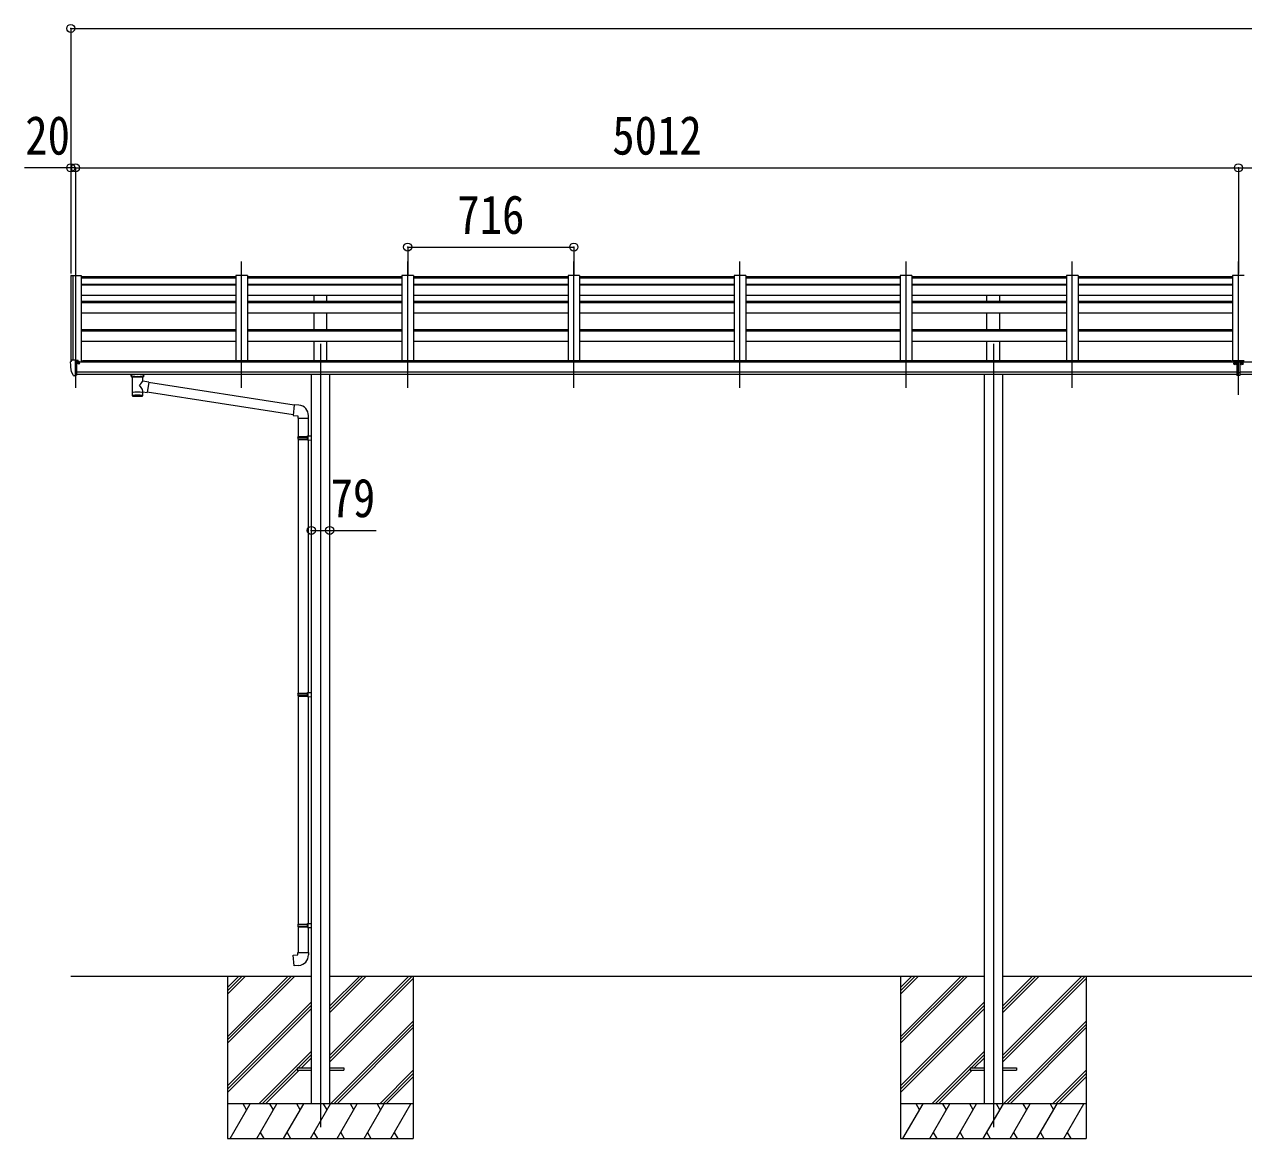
# Model space of a CAD drawing. Units: millimetres at full size. Extents: x -9783 to 9892, y -6828 to 6752.
# Drawn here: x -33 to 5221, y -4228 to 574 of the extents above; entities that cross this region are included whole.
import ezdxf
from ezdxf.enums import TextEntityAlignment as Align

# ---------------------------------------------------------------- set-up
doc = ezdxf.new("R2010")
doc.units = ezdxf.units.MM
doc.header["$LTSCALE"] = 35
doc.header["$PDMODE"] = 32
doc.header["$PDSIZE"] = 35
for name, color, linetype, lineweight in [('0-0_0', 7, 'Continuous', 9), ('0-1_本体', 4, 'Continuous', 9), ('0-2_部品', 7, 'Continuous', 9), ('0-8_PARTS2', 2, 'Continuous', 9), ('0-A_寸法', 6, 'Continuous', 9)]:
    doc.layers.add(name, color=color, linetype=linetype, lineweight=lineweight)
doc.styles.add('ＭＳ ゴシック', font='')
doc.styles.get('ＭＳ ゴシック').set_extended_font_data('MS Gothic')

msp = doc.modelspace()

# ---------------------------------------------------------------- linework, layer by layer
at = {"layer": '0-0_0'}
for p, q in [((166.76, -3528.41), (1203.26, -3528.41)), ((842.76, -3528.41), (842.76, -4228.41)), ((842.76, -3789.14), (1103.49, -3528.41)), ((842.76, -3803.28), (1117.64, -3528.41)), ((842.76, -3817.42), (1131.78, -3528.41)), ((842.76, -3605.29), (919.65, -3528.41)), ((842.76, -3591.15), (905.5, -3528.41)), ((842.76, -3577.01), (891.36, -3528.41)), ((1282.26, -3528.41), (4103.26, -3528.41)), ((1282.26, -3870.14), (1623.99, -3528.41)), ((1282.26, -3884.28), (1638.14, -3528.41)), ((1282.26, -3686.29), (1440.15, -3528.41)), ((1282.26, -3672.15), (1426, -3528.41)), ((1282.26, -3658.01), (1411.86, -3528.41)), ((1282.26, -3898.42), (1642.76, -3537.92)), ((1642.76, -3528.41), (1642.76, -4228.41)), ((3742.76, -3528.41), (3742.76, -4228.41)), ((3742.76, -3789.14), (4003.49, -3528.41)), ((3742.76, -3803.28), (4017.64, -3528.41)), ((3742.76, -3817.42), (4031.78, -3528.41)), ((3742.76, -3605.29), (3819.65, -3528.41)), ((3742.76, -3591.15), (3805.5, -3528.41)), ((3742.76, -3577.01), (3791.36, -3528.41)), ((4182.26, -3870.14), (4523.99, -3528.41)), ((4182.26, -3884.28), (4538.14, -3528.41)), ((4182.26, -3686.29), (4340.15, -3528.41)), ((4182.26, -3672.15), (4326, -3528.41)), ((4182.26, -3658.01), (4311.86, -3528.41)), ((4182.26, -3528.41), (5875.26, -3528.41)), ((4182.26, -3898.42), (4542.76, -3537.92)), ((4542.76, -3528.41), (4542.76, -4228.41)), ((842.76, -4001.27), (1203.26, -3640.77)), ((842.76, -4015.41), (1203.26, -3654.91)), ((842.76, -4029.55), (1203.26, -3669.06)), ((3742.76, -4001.27), (4103.26, -3640.77)), ((3742.76, -4015.41), (4103.26, -3654.91)), ((3742.76, -4029.55), (4103.26, -3669.06)), ((1286.12, -4078.41), (1642.76, -3721.77)), ((4186.12, -4078.41), (4542.76, -3721.77)), ((1300.27, -4078.41), (1642.76, -3735.91)), ((1314.41, -4078.41), (1642.76, -3750.05)), ((4200.27, -4078.41), (4542.76, -3735.91)), ((4214.41, -4078.41), (4542.76, -3750.05)), ((977.76, -4078.41), (1203.26, -3852.9)), ((1146.41, -3923.9), (1203.26, -3867.04)), ((1160.55, -3923.9), (1203.26, -3881.19)), ((3877.76, -4078.41), (4103.26, -3852.9)), ((4046.41, -3923.9), (4103.26, -3867.04)), ((4060.55, -3923.9), (4103.26, -3881.19)), ((991.9, -4078.41), (1142.76, -3927.54)), ((1006.04, -4078.41), (1151.55, -3932.9)), ((1498.26, -4078.41), (1642.76, -3933.9)), ((3891.9, -4078.41), (4042.76, -3927.54)), ((3906.04, -4078.41), (4051.55, -3932.9)), ((4398.26, -4078.41), (4542.76, -3933.9)), ((1512.4, -4078.41), (1642.76, -3948.04)), ((1526.54, -4078.41), (1642.76, -3962.19)), ((4412.4, -4078.41), (4542.76, -3948.04)), ((4426.54, -4078.41), (4542.76, -3962.19)), ((1642.76, -4078.41), (842.76, -4078.41)), ((853.05, -4228.41), (939.66, -4078.41)), ((924.66, -4104.39), (909.66, -4078.41)), ((968.52, -4228.41), (1055.13, -4078.41)), ((1040.12, -4104.39), (1025.12, -4078.41)), ((1083.99, -4228.41), (1170.6, -4078.41)), ((1155.6, -4104.39), (1140.59, -4078.41)), ((1199.46, -4228.41), (1286.07, -4078.41)), ((1271.07, -4104.39), (1256.06, -4078.41)), ((1314.93, -4228.41), (1401.54, -4078.41)), ((1386.54, -4104.39), (1371.54, -4078.41)), ((1430.4, -4228.41), (1517.01, -4078.41)), ((1487.01, -4078.41), (1502.01, -4104.39)), ((1545.87, -4228.41), (1632.48, -4078.41)), ((4542.76, -4078.41), (3742.76, -4078.41)), ((3753.05, -4228.41), (3839.66, -4078.41)), ((3824.66, -4104.39), (3809.66, -4078.41)), ((3868.52, -4228.41), (3955.13, -4078.41)), ((3940.12, -4104.39), (3925.12, -4078.41)), ((3983.99, -4228.41), (4070.6, -4078.41)), ((4055.6, -4104.39), (4040.59, -4078.41)), ((4099.46, -4228.41), (4186.07, -4078.41)), ((4171.07, -4104.39), (4156.06, -4078.41)), ((4214.93, -4228.41), (4301.54, -4078.41)), ((4286.54, -4104.39), (4271.54, -4078.41)), ((4330.4, -4228.41), (4417.01, -4078.41)), ((4387.01, -4078.41), (4402.01, -4104.39)), ((4445.87, -4228.41), (4532.48, -4078.41)), ((983.52, -4202.43), (998.52, -4228.41)), ((1098.99, -4202.43), (1113.99, -4228.41)), ((1214.46, -4202.43), (1229.46, -4228.41)), ((1329.93, -4202.43), (1344.93, -4228.41)), ((1445.4, -4202.43), (1460.4, -4228.41)), ((1560.87, -4202.43), (1575.87, -4228.41)), ((3883.52, -4202.43), (3898.52, -4228.41)), ((3998.99, -4202.43), (4013.99, -4228.41)), ((4114.46, -4202.43), (4129.46, -4228.41)), ((4229.93, -4202.43), (4244.93, -4228.41)), ((4345.4, -4202.43), (4360.4, -4228.41)), ((4460.87, -4202.43), (4475.87, -4228.41)), ((842.76, -4228.41), (1642.76, -4228.41)), ((3742.76, -4228.41), (4542.76, -4228.41))]:
    msp.add_line(p, q, dxfattribs=at)
at = {"layer": '0-1_本体'}
for p, q in [((166.77, -509.07), (166.76, -879.22)), ((167.71, -508.18), (175.55, -507.77)), ((175.77, -507.85), (175.77, -872.68)), ((175.84, -507.97), (176.46, -509.59)), ((211.76, -507.76), (211.76, -882.48)), ((877.76, -513.49), (211.76, -513.49)), ((877.76, -520.56), (211.76, -520.56)), ((877.76, -508.36), (877.76, -875.95)), ((927.76, -508.36), (877.76, -508.36)), ((927.76, -508.36), (927.76, -875.95)), ((1593.76, -513.49), (927.76, -513.49)), ((1593.76, -520.56), (927.76, -520.56)), ((1593.76, -508.36), (1593.76, -875.95)), ((1643.76, -508.36), (1593.76, -508.36)), ((1643.76, -508.36), (1643.76, -875.95)), ((2309.76, -513.49), (1643.76, -513.49)), ((2309.76, -520.56), (1643.76, -520.56)), ((2309.76, -508.36), (2309.76, -875.95)), ((2359.76, -508.36), (2309.76, -508.36)), ((2359.76, -508.36), (2359.76, -875.95)), ((3025.76, -513.49), (2359.76, -513.49)), ((3025.76, -520.56), (2359.76, -520.56)), ((3025.76, -508.36), (3025.76, -875.95)), ((3075.76, -508.36), (3025.76, -508.36)), ((3075.76, -508.36), (3075.76, -875.95)), ((3741.76, -513.49), (3075.76, -513.49)), ((3741.76, -520.56), (3075.76, -520.56)), ((3741.76, -508.36), (3741.76, -875.95)), ((3791.76, -508.36), (3741.76, -508.36)), ((3791.76, -508.36), (3791.76, -875.95)), ((4457.76, -513.49), (3791.76, -513.49)), ((4457.76, -520.56), (3791.76, -520.56)), ((4457.76, -508.36), (4457.76, -875.95)), ((4507.76, -508.36), (4457.76, -508.36)), ((4507.76, -508.36), (4507.76, -875.95)), ((5173.76, -513.49), (4507.76, -513.49)), ((5173.76, -520.56), (4507.76, -520.56)), ((5173.76, -508.36), (5173.76, -875.95)), ((5223.76, -508.36), (5173.76, -508.36)), ((877.76, -546.87), (211.76, -546.87)), ((877.76, -549.43), (211.76, -549.43)), ((1593.76, -546.87), (927.76, -546.87)), ((1593.76, -549.43), (927.76, -549.43)), ((2309.76, -546.87), (1643.76, -546.87)), ((2309.76, -549.43), (1643.76, -549.43)), ((3025.76, -546.87), (2359.76, -546.87)), ((3025.76, -549.43), (2359.76, -549.43)), ((3741.76, -546.87), (3075.76, -546.87)), ((3741.76, -549.43), (3075.76, -549.43)), ((4457.76, -546.87), (3791.76, -546.87)), ((4457.76, -549.43), (3791.76, -549.43)), ((5173.76, -546.87), (4507.76, -546.87)), ((5173.76, -549.43), (4507.76, -549.43)), ((877.76, -594.17), (211.76, -594.17)), ((877.76, -621.15), (211.76, -621.15)), ((877.76, -626.1), (211.76, -626.1)), ((1593.76, -594.17), (927.76, -594.17)), ((1593.76, -621.15), (927.76, -621.15)), ((1593.76, -626.1), (927.76, -626.1)), ((1215.26, -621.15), (1215.26, -594.17)), ((1270.26, -621.15), (1270.26, -594.17)), ((2309.76, -594.17), (1643.76, -594.17)), ((2309.76, -621.15), (1643.76, -621.15)), ((2309.76, -626.1), (1643.76, -626.1)), ((3025.76, -594.17), (2359.76, -594.17)), ((3025.76, -621.15), (2359.76, -621.15)), ((3025.76, -626.1), (2359.76, -626.1)), ((3741.76, -594.17), (3075.76, -594.17)), ((3741.76, -621.15), (3075.76, -621.15)), ((3741.76, -626.1), (3075.76, -626.1)), ((4457.76, -594.17), (3791.76, -594.17)), ((4457.76, -621.15), (3791.76, -621.15)), ((4457.76, -626.1), (3791.76, -626.1)), ((4115.26, -621.15), (4115.26, -594.17)), ((4170.26, -621.15), (4170.26, -594.17)), ((5173.76, -594.17), (4507.76, -594.17)), ((5173.76, -621.15), (4507.76, -621.15)), ((5173.76, -626.1), (4507.76, -626.1)), ((877.76, -670.29), (211.76, -670.29)), ((1593.76, -670.29), (927.76, -670.29)), ((1215.26, -742.06), (1215.26, -670.29)), ((1270.26, -742.06), (1270.26, -670.29)), ((2309.76, -670.29), (1643.76, -670.29)), ((3025.76, -670.29), (2359.76, -670.29)), ((3741.76, -670.29), (3075.76, -670.29)), ((4457.76, -670.29), (3791.76, -670.29)), ((4115.26, -742.06), (4115.26, -670.29)), ((4170.26, -742.06), (4170.26, -670.29)), ((5173.76, -670.29), (4507.76, -670.29)), ((877.76, -742.06), (211.76, -742.06)), ((877.76, -748.86), (211.76, -748.86)), ((1593.76, -742.06), (927.76, -742.06)), ((1593.76, -748.86), (927.76, -748.86)), ((2309.76, -742.06), (1643.76, -742.06)), ((2309.76, -748.86), (1643.76, -748.86)), ((3025.76, -742.06), (2359.76, -742.06)), ((3025.76, -748.86), (2359.76, -748.86)), ((3741.76, -742.06), (3075.76, -742.06)), ((3741.76, -748.86), (3075.76, -748.86)), ((4457.76, -742.06), (3791.76, -742.06)), ((4457.76, -748.86), (3791.76, -748.86)), ((5173.76, -742.06), (4507.76, -742.06)), ((5173.76, -748.86), (4507.76, -748.86)), ((877.76, -792.41), (211.76, -792.41)), ((1593.76, -792.41), (927.76, -792.41)), ((1215.26, -875.95), (1215.26, -792.41)), ((1270.26, -875.95), (1270.26, -792.41)), ((2309.76, -792.41), (1643.76, -792.41)), ((3025.76, -792.41), (2359.76, -792.41)), ((3741.76, -792.41), (3075.76, -792.41)), ((4457.76, -792.41), (3791.76, -792.41)), ((4115.26, -875.95), (4115.26, -792.41)), ((4170.26, -875.95), (4170.26, -792.41)), ((5173.76, -792.41), (4507.76, -792.41)), ((5192.26, -882.48), (193.26, -882.48)), ((216.76, -882.48), (216.76, -875.95)), ((5168.76, -875.95), (216.76, -875.95)), ((5168.76, -882.48), (5168.76, -875.95)), ((5223.76, -875.95), (5173.76, -875.95)), ((6624.26, -882.48), (5205.27, -882.48)), ((193.26, -923.88), (5192.26, -923.88)), ((5192.26, -935.73), (193.26, -935.66)), ((1203.26, -936.02), (1203.26, -4078.43)), ((1282.26, -936.02), (1282.26, -4078.43)), ((4103.26, -936.02), (4103.26, -4078.43)), ((4182.26, -936.02), (4182.26, -4078.43)), ((5205.27, -923.88), (6624.26, -923.88)), ((6624.26, -935.73), (5205.27, -935.71))]:
    msp.add_line(p, q, dxfattribs=at)
msp.add_lwpolyline([(176.46, -872.68), (176.46, -507.76), (211.76, -507.76)], dxfattribs=at)
msp.add_circle((200.74, -887.39), 3, dxfattribs=at)
for centre, radius, start, end in [((167.76, -509.18), 1, 93, 173.32986), ((175.56, -508.07), 0.301, 21.06327, 92.86679)]:
    msp.add_arc(centre, radius, start, end, dxfattribs=at)
at = {"layer": '0-2_部品'}
for p, q in [((164.76, -882.05), (164.76, -882.68)), ((171.67, -873.24), (167.61, -879.05)), ((186.76, -941.18), (186.76, -872.68)), ((188.26, -873.59), (186.76, -873.59)), ((193.26, -882.41), (186.76, -882.01)), ((188.26, -873.59), (188.26, -879.76)), ((197.94, -875.09), (188.26, -874.37)), ((188.26, -877.36), (202.26, -877.42)), ((197.74, -887.59), (198.26, -887.59)), ((198.26, -887.59), (198.56, -887.59)), ((198.76, -877.4), (198.76, -875.51)), ((203.26, -878.53), (203.26, -882.48)), ((5184.29, -887.81), (5184.29, -889.47)), ((5184.29, -888.71), (5185.29, -888.71)), ((5185.29, -889.47), (5185.29, -887.81)), ((5186.29, -888.57), (5187.29, -888.57)), ((5192.27, -880.14), (5192.26, -939)), ((5211.24, -888.57), (5210.24, -888.57)), ((5212.24, -887.81), (5212.24, -889.47)), ((5212.24, -888.71), (5213.24, -888.71)), ((5213.24, -889.47), (5213.24, -887.81)), ((179.14, -939.36), (169.4, -923.98)), ((185.26, -941.08), (181.56, -940.86)), ((185.26, -941.08), (186.76, -941.18)), ((186.76, -938.98), (187.26, -938.98)), ((187.26, -938.98), (187.76, -937.98)), ((193.26, -937.98), (187.76, -937.98)), ((427.26, -941.98), (427.26, -935.87)), ((481.26, -941.98), (481.26, -935.87)), ((5192.26, -925.84), (5205.27, -925.84)), ((431.36, -946.48), (431.35, -1026.78)), ((477.16, -964.06), (477.16, -946.47)), ((502.39, -967.96), (477.16, -964.05)), ((502.39, -967.96), (495.36, -1013.22)), ((1129.22, -1067.27), (502.07, -969.98)), ((477.18, -1026.78), (477.16, -1010.15)), ((477.16, -1010.4), (495.36, -1013.22)), ((1125.56, -1109.21), (495.64, -1011.48)), ((1150.19, -1067.66), (1129.35, -1065.84)), ((1145.26, -1123.4), (1191.26, -1123.4)), ((1147.26, -1123.4), (1147.26, -1202.66)), ((1189.26, -1123.4), (1189.26, -1200.1)), ((1191.26, -1123.4), (1191.26, -1112.49)), ((1145.26, -1204.66), (1146.26, -1202.66)), ((1145.26, -1204.66), (1189.26, -1204.66)), ((1145.26, -1204.66), (1145.26, -1212.66)), ((1146.26, -1202.66), (1189.26, -1202.66)), ((1184.79, -1204.66), (1184.36, -1202.66)), ((1187.26, -1200.16), (1203.26, -1199.69)), ((1187.26, -1202.16), (1187.26, -1200.16)), ((1187.26, -1202.16), (1189.26, -1202.16)), ((1203.26, -1199.69), (1203.26, -1217.63)), ((1145.26, -1212.66), (1189.26, -1212.66)), ((1145.26, -1212.66), (1146.26, -1214.66)), ((1146.26, -1214.66), (1189.26, -1214.66)), ((1147.26, -1214.66), (1147.26, -2308.85)), ((1187.26, -1217.16), (1187.26, -1215.16)), ((1187.26, -1217.16), (1203.26, -1217.63)), ((1189.26, -1217.22), (1189.26, -2306.29)), ((1145.26, -2310.85), (1146.26, -2308.85)), ((1145.26, -2310.85), (1189.26, -2310.85)), ((1145.26, -2310.85), (1145.26, -2318.85)), ((1146.26, -2308.85), (1189.26, -2308.85)), ((1184.79, -2310.85), (1184.36, -2308.85)), ((1187.26, -2306.35), (1203.26, -2305.88)), ((1187.26, -2308.35), (1187.26, -2306.35)), ((1187.26, -2308.35), (1189.26, -2308.35)), ((1203.26, -2305.88), (1203.26, -2323.82)), ((1145.26, -2318.85), (1189.26, -2318.85)), ((1145.26, -2318.85), (1146.26, -2320.85)), ((1146.26, -2320.85), (1189.26, -2320.85)), ((1147.26, -2320.85), (1147.26, -3304.01)), ((1187.26, -2323.35), (1187.26, -2321.35)), ((1187.26, -2323.35), (1203.26, -2323.82)), ((1189.26, -2323.41), (1189.26, -3301.45)), ((1145.26, -3306.01), (1146.26, -3304.01)), ((1145.26, -3306.01), (1189.26, -3306.01)), ((1145.26, -3306.01), (1145.26, -3314.01)), ((1146.26, -3304.01), (1189.26, -3304.01)), ((1184.79, -3306.01), (1184.36, -3304.01)), ((1187.26, -3301.51), (1203.26, -3301.04)), ((1187.26, -3303.51), (1187.26, -3301.51)), ((1187.26, -3303.51), (1189.26, -3303.51)), ((1203.26, -3301.04), (1203.26, -3318.98)), ((1145.26, -3314.01), (1189.26, -3314.01)), ((1145.26, -3314.01), (1146.26, -3316.01)), ((1146.26, -3316.01), (1189.26, -3316.01)), ((1147.26, -3316.01), (1147.26, -3426.01)), ((1187.26, -3318.51), (1187.26, -3316.51)), ((1187.26, -3318.51), (1203.26, -3318.98)), ((1189.26, -3318.57), (1189.26, -3426.01)), ((1145.26, -3426.01), (1191.26, -3426.01)), ((1145.26, -3436.01), (1145.26, -3426.01)), ((1191.26, -3426.01), (1191.26, -3436.93))]:
    msp.add_line(p, q, dxfattribs=at)
at = {"layer": '0-2_部品', "color": 4}
for p, q in [((1142.76, -3923.9), (1203.26, -3923.9)), ((1142.76, -3923.9), (1142.76, -3932.9)), ((1142.76, -3932.9), (1203.26, -3932.9)), ((1282.26, -3923.9), (1342.76, -3923.9)), ((1282.26, -3932.9), (1342.76, -3932.9)), ((1342.76, -3923.9), (1342.76, -3932.9)), ((4042.76, -3923.9), (4103.26, -3923.9)), ((4042.76, -3923.9), (4042.76, -3932.9)), ((4042.76, -3932.9), (4103.26, -3932.9)), ((4182.26, -3923.9), (4242.76, -3923.9)), ((4182.26, -3932.9), (4242.76, -3932.9)), ((4242.76, -3923.9), (4242.76, -3932.9))]:
    msp.add_line(p, q, dxfattribs=at)
at = {"layer": '0-2_部品'}
for points in [[(186.76, -872.68), (174.76, -872.68), (172.43, -872.82)], [(193.26, -937.98), (193.26, -879.76), (188.26, -879.76)], [(197.94, -875.09), (198.11, -875.11), (198.26, -875.14), (198.41, -875.18), (198.53, -875.24), (198.63, -875.3), (198.7, -875.36), (198.75, -875.43), (198.76, -875.51)], [(198.56, -886.4), (198.56, -887.59), (203.26, -887.59)], [(203.26, -885.98), (203.26, -887.59), (203.74, -887.59)], [(5183.29, -887.67), (5182.29, -887.67), (5182.29, -888.57), (5183.29, -888.57)], [(5185.29, -886.77), (5185.29, -885.87), (5184.29, -885.87), (5184.29, -886.77)], [(5184.29, -889.47), (5184.29, -890.37), (5185.29, -890.37), (5185.29, -889.47)], [(5187.29, -888.57), (5187.29, -887.67), (5186.29, -887.67)], [(5192.27, -880.14), (5205.27, -880.14), (5205.27, -939), (5192.26, -939)], [(5210.24, -888.57), (5210.24, -887.67), (5211.24, -887.67)], [(5212.24, -886.77), (5212.24, -885.87), (5213.24, -885.87), (5213.24, -886.77)], [(5213.24, -889.47), (5213.24, -890.37), (5212.24, -890.37), (5212.24, -889.47)], [(5214.24, -887.67), (5215.24, -887.67), (5215.24, -888.57), (5214.24, -888.57)], [(186.76, -927.29), (189.93, -926.88), (193.26, -926.45)], [(427.3, -942.04), (427.28, -941.69), (427.53, -940.73), (428.05, -939.84), (428.85, -939.01), (429.96, -938.21), (431.36, -937.48)], [(427.3, -941.93), (427.28, -942.28), (427.53, -943.24), (428.05, -944.12), (428.85, -944.96), (429.96, -945.76), (431.36, -946.48)], [(477.16, -937.5), (477.4, -937.59), (478.75, -938.32), (479.87, -939.17), (480.62, -940.04), (481.08, -940.94), (481.25, -941.82)], [(477.16, -946.47), (477.4, -946.38), (478.75, -945.64), (479.87, -944.8), (480.62, -943.93), (481.08, -943.03), (481.25, -942.15)], [(1129.35, -1065.84), (1125.34, -1111.66), (1145.26, -1113.4), (1145.26, -1123.4)], [(1184.79, -1204.66), (1184.79, -1212.66), (1184.36, -1214.66)], [(1187.26, -1215.16), (1189.26, -1215.16), (1189.26, -1202.16)], [(1184.79, -2310.85), (1184.79, -2318.85), (1184.36, -2320.85)], [(1187.26, -2321.35), (1189.26, -2321.35), (1189.26, -2308.35)], [(1184.79, -3306.01), (1184.79, -3314.01), (1184.36, -3316.01)], [(1187.26, -3316.51), (1189.26, -3316.51), (1189.26, -3303.51)], [(1150.19, -3481.75), (1129.35, -3483.58), (1125.34, -3437.75), (1145.26, -3436.01)]]:
    msp.add_lwpolyline(points, dxfattribs=at)
for centre, radius, start, end in [((167.76, -882.05), 3, 93, 180), ((357.26, -882.67), 192.49, 180.0008, 192.1233), ((172.49, -873.82), 1, 93.5, 145), ((200.76, -887.59), 2.5, 151.64236, 180), ((200.76, -887.59), 2.5, 0, 151.64236), ((171.99, -922.48), 3, 191.83348, 210), ((181.74, -937.86), 3, 210, 266.5), ((444.33, -987.2), 51.38, 92.46126, 104.61963), ((464.22, -987.2), 51.38, 75.38037, 87.53874), ((1146.26, -1112.49), 45, 0, 85), ((1146.26, -3436.93), 45, 275, 0)]:
    msp.add_arc(centre, radius, start, end, dxfattribs=at)
for centre, major_axis, ratio, start_param, end_param in [((202.26, -878.52), (-0.02, 1.1), 0.906239, 4.6917496, 6.2625459), ((5184.79, -888.12), (5.9, 0), 0.9, 6.2831853, 9.424778), ((5183.29, -886.77), (-1, 0), 0.9, 1.5707963, 3.1415927), ((5183.29, -889.47), (1, 0), 0.9, 6.2831853, 7.8539816), ((5183.29, -887.81), (1, 0), 0.9, 6.2831853, 6.9023328), ((5186.29, -886.77), (1, 0), 0.9, 3.1415927, 4.712389), ((5186.29, -887.81), (-1, 0), 0.9, 5.6640378, 6.2831853), ((5186.29, -889.47), (-1, 0), 0.9, 4.712389, 6.2831853), ((5212.74, -888.12), (-5.9, 0), 0.9, 3.1415927, 6.2831853), ((5211.24, -886.77), (-1, 0), 0.9, 1.5707963, 3.1415927), ((5211.24, -889.47), (1, 0), 0.9, 6.2831853, 7.8539816), ((5211.24, -887.81), (1, 0), 0.9, 6.2831853, 6.9023328), ((5214.24, -886.77), (1, 0), 0.9, 3.1415927, 4.712389), ((5214.24, -887.81), (-1, 0), 0.9, 5.6640378, 6.2831853), ((5214.24, -889.47), (-1, 0), 0.9, 4.712389, 6.2831853), ((454.29, -946.05), (-22.91, -0.42), 0.072511, 4.711586, 6.2823824), ((454.24, -946.05), (22.92, -0.42), 0.07247, 0.0008089, 1.5716053), ((465.26, -941.98), (16, 0), 0.361356, 0, 0.0194874), ((465.26, -941.98), (16, 0), 0.361356, 6.2636979, 6.2831853), ((454.26, -947.68), (-22.91, -0.42), 0.072511, 4.711586, 6.2823824), ((454.24, -947.68), (22.92, -0.42), 0.07247, 0.0008089, 1.5716053), ((454.26, -983.61), (-22.81, 26.62), 0.234429, 3.1563334, 4.5976381), ((456.82, -986.25), (20.32, 22.25), 0.045535, 4.9756507, 6.2441899), ((454.26, -1026.78), (22.92, 0), 0.101955, 6.2829723, 9.4248207), ((454.26, -1026.78), (22.92, 0), 0.101955, 3.1415499, 6.2833984), ((454.26, -1014.34), (22.91, 0), 0.122865, 6.2831853, 9.424778)]:
    msp.add_ellipse(centre, major_axis=major_axis, ratio=ratio, start_param=start_param, end_param=end_param, dxfattribs=at)
for centre, major_axis in [((5184.79, -887.82), (5.9, 0)), ((5212.74, -887.82), (-5.9, 0))]:
    msp.add_ellipse(centre, major_axis=major_axis, ratio=0.9, dxfattribs=at)
at = {"layer": '0-8_PARTS2'}
for p, q in [((186.76, -472.72), (186.76, -992)), ((902.76, -992), (902.76, -448.16)), ((1618.76, -992), (1618.76, -448.16)), ((2334.76, -992), (2334.76, -448.16)), ((3050.76, -992), (3050.76, -448.16)), ((3766.76, -992), (3766.76, -448.16)), ((4482.76, -992), (4482.76, -448.16)), ((5198.76, -1022.22), (5198.76, -448.16)), ((1242.76, -803.2), (1242.76, -4178.43)), ((4142.76, -803.2), (4142.76, -4178.43))]:
    msp.add_line(p, q, dxfattribs=at)
at = {"layer": '0-A_寸法'}
for p, q in [((166.77, 556.34), (166.77, -44.52)), ((166.77, 556.34), (6650.76, 556.34)), ((166.77, -44.52), (-33.23, -44.52)), ((166.77, -44.52), (166.77, -500.09)), ((186.77, -44.52), (166.77, -44.52)), ((186.77, -44.52), (186.77, -500.09)), ((186.77, -44.52), (186.77, -500.09)), ((186.77, -44.52), (5198.76, -44.52)), ((5198.76, -44.52), (5198.76, -500.09)), ((5198.76, -44.52), (6630.76, -44.52)), ((1618.76, -385.96), (1618.76, -503.56)), ((1618.76, -385.96), (2334.76, -385.96)), ((2334.76, -385.96), (2334.76, -503.56)), ((1203.26, -1607.15), (1282.26, -1607.15)), ((1282.26, -1607.15), (1482.26, -1607.15))]:
    msp.add_line(p, q, dxfattribs=at)
for p in [(166.77, 556.34), (166.77, -44.52), (186.77, -44.52), (5198.76, -44.52), (1618.76, -385.96), (2334.76, -385.96), (1203.26, -1607.15), (1282.26, -1607.15)]:
    msp.add_point(p, dxfattribs=at)

# ---------------------------------------------------------------- texts
at = {"layer": '0-A_寸法', "color": 7, "style": 'ＭＳ ゴシック', "width": 0.85}
for s, p in [('20', (-29.48, -37.52)), ('5012', (2500.27, -37.52)), ('716', (1832.39, -378.96)), ('79', (1286.01, -1600.15))]:
    msp.add_text(s, height=166.8, dxfattribs=at).set_placement(p, align=Align.BOTTOM_LEFT)

doc.saveas('drawing.dxf')
